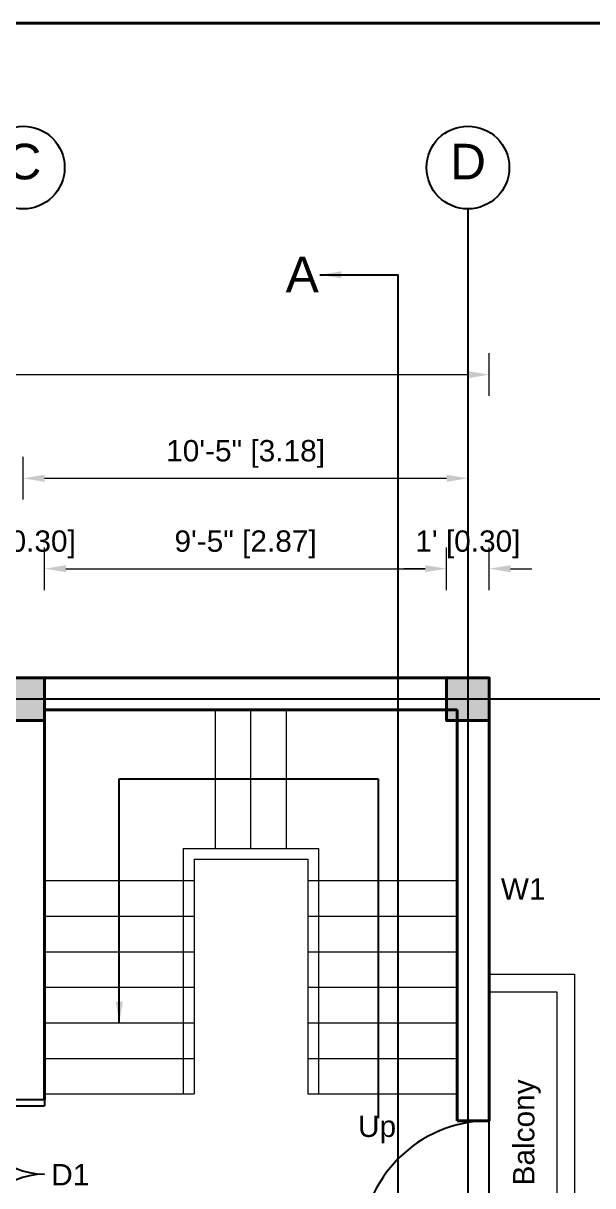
# Model space of a CAD drawing. Header units: feet. Extents: x 28652 to 66086, y -6769 to -640.
# Drawn here: x 49234.1 to 49394.2, y -4947 to -4620.1 of the extents above; entities that cross this region are included whole.
import ezdxf

# ---------------------------------------------------------------- set-up
doc = ezdxf.new("R2010")
doc.units = ezdxf.units.FT
doc.header["$LTSCALE"] = 50
doc.header["$MEASUREMENT"] = 0
doc.header["$PDMODE"] = 34
doc.linetypes.add('CENTER', pattern=[2, 1.25, -0.25, 0.25, -0.25])
for name, color, linetype in [('CL', 253, 'CENTER'), ('Door & Windows', 92, 'Continuous'), ('Hatch', 30, 'Continuous'), ('Section', 4, 'Continuous'), ('Text', 7, 'Continuous')]:
    doc.layers.add(name, color=color, linetype=linetype)
for name, color, linetype, lineweight in [('COLUMN', 145, 'Continuous', 40), ('DIMENSION', 142, 'Continuous', 13), ('stair', 140, 'Continuous', 18), ('wall', 6, 'Continuous', 40)]:
    doc.layers.add(name, color=color, linetype=linetype, lineweight=lineweight)
doc.styles.add('1@1000', font='arial.ttf', dxfattribs={"height": 60})
doc.styles.add('dimension', font='arial.ttf')
doc.dimstyles.new('1@100', dxfattribs={"dimscale": 0.1, "dimtxt": 60, "dimasz": 60, "dimexe": 60, "dimexo": 0, "dimgap": 30, "dimtad": 1, "dimdec": 0, "dimzin": 0, "dimdsep": 46, "dimlunit": 4, "dimtxsty": 'dimension', "dimcen": 0, "dimclrd": 256, "dimclre": 256, "dimclrt": 256, "dimadec": 0, "dimazin": 0, "dimtfac": 1, "dimtdec": 0, "dimtix": 1, "dimtofl": 0, "dimtmove": 0, "dimatfit": 3, "dimfxl": 60, "dimfxlon": 1, "dimtfillclr": 256, "dimtolj": 1, "dimtzin": 0, "dimlwd": -1, "dimlwe": -1, "dimarcsym": 0})

# ---------------------------------------------------------------- blocks, each defined once
blk = doc.blocks.new('column')
at = {"layer": 'Hatch'}
h = blk.add_hatch(color=256, dxfattribs=at)
h.dxf.hatch_style = 1
h.paths.add_polyline_path([(5267.64, 489.18), (5279.64, 489.18), (5279.64, 501.18), (5267.64, 501.18)])
at = {"layer": 'COLUMN'}
blk.add_lwpolyline([(5267.64, 501.18), (5279.64, 501.18), (5279.64, 489.18), (5267.64, 489.18)], close=True, dxfattribs=at)
blk = doc.blocks.new('*D979')
at = {"layer": 'Defpoints', "color": 0, "transparency": 16777216}
for p in [(49240.14, -4773.46), (49228.14, -4813.18), (49240.14, -4813.18)]:
    blk.add_point(p, dxfattribs=at)
at = {"layer": 'DIMENSION', "transparency": 16777216}
for p, q in [((49228.14, -4779.46), (49228.14, -4767.46)), ((49240.14, -4779.46), (49240.14, -4767.46)), ((49222.14, -4773.46), (49216.14, -4773.46)), ((49246.14, -4773.46), (49252.14, -4773.46))]:
    blk.add_line(p, q, dxfattribs=at)
for points in [[(49222.14, -4772.46), (49222.14, -4774.46), (49228.14, -4773.46)], [(49246.14, -4772.46), (49246.14, -4774.46), (49240.14, -4773.46)]]:
    blk.add_solid(points, dxfattribs=at)
at = {"layer": 'DIMENSION', "transparency": 16777216, "insert": (49234.14, -4766.61), "char_height": 6, "attachment_point": 5, "style": 'dimension'}
blk.add_mtext("\\A1;1' [0.30]", dxfattribs=at)
blk = doc.blocks.new('*D980')
at = {"layer": 'Defpoints', "color": 0, "transparency": 16777216}
for p in [(49353.14, -4773.46), (49240.14, -4813.18), (49353.14, -4813.18)]:
    blk.add_point(p, dxfattribs=at)
at = {"layer": 'DIMENSION', "transparency": 16777216}
for p, q in [((49240.14, -4779.46), (49240.14, -4767.46)), ((49353.14, -4779.46), (49353.14, -4767.46)), ((49246.14, -4773.46), (49347.14, -4773.46))]:
    blk.add_line(p, q, dxfattribs=at)
for points in [[(49246.14, -4772.46), (49246.14, -4774.46), (49240.14, -4773.46)], [(49347.14, -4772.46), (49347.14, -4774.46), (49353.14, -4773.46)]]:
    blk.add_solid(points, dxfattribs=at)
at = {"layer": 'DIMENSION', "transparency": 16777216, "insert": (49296.64, -4766.61), "char_height": 6, "attachment_point": 5, "style": 'dimension'}
blk.add_mtext('\\A1;9\'-5" [2.87]', dxfattribs=at)
blk = doc.blocks.new('*D981')
at = {"layer": 'Defpoints', "color": 0, "transparency": 16777216}
for p in [(49365.14, -4773.46), (49353.14, -4813.18), (49365.14, -4813.18)]:
    blk.add_point(p, dxfattribs=at)
at = {"layer": 'DIMENSION', "transparency": 16777216}
for p, q in [((49353.14, -4779.46), (49353.14, -4767.46)), ((49365.14, -4779.46), (49365.14, -4767.46)), ((49347.14, -4773.46), (49341.14, -4773.46)), ((49371.14, -4773.46), (49377.14, -4773.46))]:
    blk.add_line(p, q, dxfattribs=at)
for points in [[(49347.14, -4772.46), (49347.14, -4774.46), (49353.14, -4773.46)], [(49371.14, -4772.46), (49371.14, -4774.46), (49365.14, -4773.46)]]:
    blk.add_solid(points, dxfattribs=at)
at = {"layer": 'DIMENSION', "transparency": 16777216, "insert": (49359.14, -4766.61), "char_height": 6, "attachment_point": 5, "style": 'dimension'}
blk.add_mtext("\\A1;1' [0.30]", dxfattribs=at)
blk = doc.blocks.new('*D984')
at = {"layer": 'Defpoints', "color": 0, "transparency": 16777216}
for p in [(49359.14, -4748.04), (49234.14, -4804.18), (49359.14, -4804.18)]:
    blk.add_point(p, dxfattribs=at)
at = {"layer": 'DIMENSION', "transparency": 16777216}
for p, q in [((49234.14, -4754.04), (49234.14, -4742.04)), ((49359.14, -4754.04), (49359.14, -4742.04)), ((49240.14, -4748.04), (49353.14, -4748.04))]:
    blk.add_line(p, q, dxfattribs=at)
for points in [[(49240.14, -4747.04), (49240.14, -4749.04), (49234.14, -4748.04)], [(49353.14, -4747.04), (49353.14, -4749.04), (49359.14, -4748.04)]]:
    blk.add_solid(points, dxfattribs=at)
at = {"layer": 'DIMENSION', "transparency": 16777216, "insert": (49296.64, -4741.19), "char_height": 6, "attachment_point": 5, "style": 'dimension'}
blk.add_mtext('\\A1;10\'-5" [3.18]', dxfattribs=at)
blk = doc.blocks.new('*D985')
at = {"layer": 'Defpoints', "color": 0, "transparency": 16777216}
for p in [(49365.14, -4718.9), (48938.91, -4804.18), (49365.14, -4804.18)]:
    blk.add_point(p, dxfattribs=at)
at = {"layer": 'DIMENSION', "transparency": 16777216}
for p, q in [((48938.91, -4724.9), (48938.91, -4712.9)), ((49365.14, -4724.9), (49365.14, -4712.9)), ((48944.91, -4718.9), (49359.14, -4718.9))]:
    blk.add_line(p, q, dxfattribs=at)
for points in [[(48944.91, -4717.9), (48944.91, -4719.9), (48938.91, -4718.9)], [(49359.14, -4717.9), (49359.14, -4719.9), (49365.14, -4718.9)]]:
    blk.add_solid(points, dxfattribs=at)
at = {"layer": 'DIMENSION', "transparency": 16777216, "insert": (49152.02, -4712.05), "char_height": 6, "attachment_point": 5, "style": 'dimension'}
blk.add_mtext('\\A1;35\'-6" [10.83]', dxfattribs=at)
blk = doc.blocks.new('*D989')
at = {"layer": 'Defpoints', "color": 0, "transparency": 16777216}
for p in [(49365.14, -4804.18), (49365.14, -4816.18), (49422.23, -4816.18)]:
    blk.add_point(p, dxfattribs=at)
at = {"layer": 'DIMENSION', "transparency": 16777216}
for p, q in [((49422.23, -4798.18), (49422.23, -4792.18)), ((49416.23, -4804.18), (49428.23, -4804.18)), ((49416.23, -4816.18), (49428.23, -4816.18)), ((49422.23, -4822.18), (49422.23, -4828.18))]:
    blk.add_line(p, q, dxfattribs=at)
for points in [[(49421.23, -4798.18), (49423.23, -4798.18), (49422.23, -4804.18)], [(49421.23, -4822.18), (49423.23, -4822.18), (49422.23, -4816.18)]]:
    blk.add_solid(points, dxfattribs=at)
at = {"layer": 'DIMENSION', "transparency": 16777216, "insert": (49415.39, -4810.18), "char_height": 6, "attachment_point": 5, "rotation": 90, "style": 'dimension'}
blk.add_mtext("\\A1;1' [0.30]", dxfattribs=at)
blk = doc.blocks.new('*D990')
at = {"layer": 'Defpoints', "color": 0, "transparency": 16777216}
for p in [(49365.14, -4816.18), (49365.14, -4964.71), (49422.23, -4964.71)]:
    blk.add_point(p, dxfattribs=at)
at = {"layer": 'DIMENSION', "transparency": 16777216}
for p, q in [((49416.23, -4816.18), (49428.23, -4816.18)), ((49422.23, -4822.18), (49422.23, -4958.71)), ((49416.23, -4964.71), (49428.23, -4964.71))]:
    blk.add_line(p, q, dxfattribs=at)
for points in [[(49421.23, -4822.18), (49423.23, -4822.18), (49422.23, -4816.18)], [(49421.23, -4958.71), (49423.23, -4958.71), (49422.23, -4964.71)]]:
    blk.add_solid(points, dxfattribs=at)
at = {"layer": 'DIMENSION', "transparency": 16777216, "insert": (49415.39, -4890.45), "char_height": 6, "attachment_point": 5, "rotation": 90, "style": 'dimension'}
blk.add_mtext('\\A1;12\'-5" [3.77]', dxfattribs=at)
blk = doc.blocks.new('*D995')
at = {"layer": 'Defpoints', "color": 0, "transparency": 16777216}
for p in [(49365.14, -4810.18), (49452, -4810.18), (49365.14, -4970.71)]:
    blk.add_point(p, dxfattribs=at)
at = {"layer": 'DIMENSION', "transparency": 16777216}
for p, q in [((49446, -4810.18), (49458, -4810.18)), ((49452, -4964.71), (49452, -4816.18)), ((49446, -4970.71), (49458, -4970.71))]:
    blk.add_line(p, q, dxfattribs=at)
for points in [[(49451, -4816.18), (49453, -4816.18), (49452, -4810.18)], [(49451, -4964.71), (49453, -4964.71), (49452, -4970.71)]]:
    blk.add_solid(points, dxfattribs=at)
at = {"layer": 'DIMENSION', "transparency": 16777216, "insert": (49445.15, -4890.45), "char_height": 6, "attachment_point": 5, "rotation": 90, "style": 'dimension'}
blk.add_mtext('\\A1;13\'-5" [4.08]', dxfattribs=at)
blk = doc.blocks.new('*D932')
at = {"layer": 'Defpoints', "color": 0, "transparency": 16777216}
for p in [(49365.14, -4804.18), (49365.14, -5137.24), (49484.48, -5137.24)]:
    blk.add_point(p, dxfattribs=at)
at = {"layer": 'DIMENSION', "transparency": 16777216}
for p, q in [((49478.48, -4804.18), (49490.48, -4804.18)), ((49484.48, -4810.18), (49484.48, -5131.24)), ((49478.48, -5137.24), (49490.48, -5137.24))]:
    blk.add_line(p, q, dxfattribs=at)
for points in [[(49483.48, -4810.18), (49485.48, -4810.18), (49484.48, -4804.18)], [(49483.48, -5131.24), (49485.48, -5131.24), (49484.48, -5137.24)]]:
    blk.add_solid(points, dxfattribs=at)
at = {"layer": 'DIMENSION', "transparency": 16777216, "insert": (49477.64, -4970.71), "char_height": 6, "attachment_point": 5, "rotation": 90, "style": 'dimension'}
blk.add_mtext('\\A1;27\'-9" [8.46]', dxfattribs=at)
blk = doc.blocks.new('d1')
at = {"layer": 'Door & Windows'}
for p, q in [((9976.31, 316.23), (9976.31, 292.23)), ((9978.31, 316.23), (9978.31, 292.23)), ((10022.31, 316.23), (10022.31, 292.23)), ((10024.31, 316.23), (10024.31, 292.23))]:
    blk.add_line(p, q, dxfattribs=at)
for points in [[(9976.31, 316.23), (9976.31, 292.23), (9978.31, 292.23)], [(10024.31, 292.23), (10022.31, 292.23)]]:
    blk.add_lwpolyline(points, dxfattribs=at)
for centre, start, end in [((9976.31, 292.23), 0, 90), ((10024.31, 292.23), 90, 180)]:
    blk.add_arc(centre, 24, start, end, dxfattribs=at)
blk = doc.blocks.new('D2')
at = {"layer": 'Door & Windows'}
for p, q in [((10005.15, 378.11), (10005.15, 348.11)), ((10005.15, 348.11), (10035.15, 348.11))]:
    blk.add_line(p, q, dxfattribs=at)
blk.add_arc((10005.15, 348.11), 30, 0, 90, dxfattribs=at)

msp = doc.modelspace()

# ---------------------------------------------------------------- linework, layer by layer
for p, q in [((49333.96, -4832.59), (49333.96, -4927.99)), ((49231.14, -4922.71), (49240.14, -4922.71))]:
    msp.add_line(p, q)
at = {"layer": 'CL', "ltscale": 25}
for p, q in [((49359.14, -4672.29), (49359.14, -5256.24)), ((49521.01, -4810.18), (48781.58, -4810.18))]:
    msp.add_line(p, q, dxfattribs=at)
at = {"layer": 'Section'}
msp.add_lwpolyline([(49328.46, -4690.82), (49339.4, -4690.82), (49339.4, -5246.57), (49325.8, -5246.57)], dxfattribs=at)
at = {"layer": 'stair'}
for p, q in [((49288.14, -4852.18), (49288.14, -4813.18)), ((49298.14, -4852.18), (49298.14, -4813.18)), ((49308.14, -4852.18), (49308.14, -4813.18)), ((49279.14, -4852.18), (49317.14, -4852.18)), ((49279.14, -4852.18), (49279.14, -4921.18)), ((49317.14, -4852.18), (49317.14, -4921.18)), ((49282.14, -4855.18), (49314.14, -4855.18)), ((49282.14, -4855.18), (49282.14, -4921.18)), ((49314.14, -4855.18), (49314.14, -4921.18)), ((49240.14, -4861.18), (49282.14, -4861.18)), ((49314.14, -4861.18), (49356.14, -4861.18)), ((49240.14, -4871.18), (49282.14, -4871.18)), ((49314.14, -4871.18), (49356.14, -4871.18)), ((49240.14, -4881.18), (49282.14, -4881.18)), ((49314.14, -4881.18), (49356.14, -4881.18)), ((49240.14, -4891.18), (49282.14, -4891.18)), ((49314.14, -4891.18), (49356.14, -4891.18)), ((49240.14, -4901.18), (49282.14, -4901.18)), ((49314.14, -4901.18), (49356.14, -4901.18)), ((49240.14, -4911.18), (49282.14, -4911.18)), ((49314.14, -4911.18), (49356.14, -4911.18)), ((49240.14, -4921.18), (49282.14, -4921.18)), ((49314.14, -4921.18), (49356.14, -4921.18))]:
    msp.add_line(p, q, dxfattribs=at)
for points in [[(49365.14, -4887.45), (49389.14, -4887.45)], [(49389.14, -4887.45), (49389.14, -4976.71), (49365.14, -4976.71)], [(49365.14, -4892.45), (49384.14, -4892.45), (49384.14, -4971.71), (49365.14, -4971.71)]]:
    msp.add_lwpolyline(points, dxfattribs=at)
at = {"layer": 'Text'}
for centre in [(49234.14, -4660.66), (49359.14, -4660.66)]:
    msp.add_circle(centre, 11.63, dxfattribs=at)
at = {"layer": 'wall', "ltscale": 0.1}
msp.add_line((47892.14, -4620.08), (50458.48, -4620.08), dxfattribs=at)
at = {"layer": 'wall'}
for p, q in [((48938.91, -4804.18), (49365.14, -4804.18)), ((49365.14, -4804.18), (49365.14, -4928.71)), ((49240.14, -4813.18), (49356.14, -4813.18)), ((49240.14, -4813.18), (49240.14, -4922.71)), ((49356.14, -4813.18), (49356.14, -4928.71)), ((49356.14, -4928.71), (49365.14, -4928.71))]:
    msp.add_line(p, q, dxfattribs=at)

# ---------------------------------------------------------------- block references
for p in [(43960.5, -5305.36), (44085.5, -5305.36)]:
    msp.add_blockref('column', p)
for name, p, xscale, yscale, zscale, rotation in [('d1', (49495.84, -13693.99), 0.874999999999977, 0.874999999999977, 0.874999999999977, 90), ('D2', (49782.86, -16970.89), 1.2, 1.2, 1.2, 89.99999999999997)]:
    msp.add_blockref(name, p, dxfattribs=dict(xscale=xscale, yscale=yscale, zscale=zscale, rotation=rotation))

# ---------------------------------------------------------------- texts
at = {"layer": 'Text', "attachment_point": 1, "style": '1@1000'}
for s, width, insert, char_height in [('C', 152.0107, (49229.14, -4653.98), 10), ('D', 152.0107, (49354.14, -4653.98), 10), ('A', 152.0107, (49307.91, -4685.72), 10), ('W1', 73.9895, (49368.4, -4860.49), 6), ('Up', 73.9895, (49328.25, -4927.26), 6), ('D1', 73.9895, (49242, -4940.87), 6)]:
    msp.add_mtext_dynamic_manual_height_columns(s, width=width, gutter_width=300, heights=[0], dxfattribs=dict(at, insert=insert, char_height=char_height))
at = {"layer": 'Text', "insert": (49371.83, -4946.89), "char_height": 6, "attachment_point": 1, "rotation": 90, "style": '1@1000'}
msp.add_mtext_dynamic_manual_height_columns('Balcony', width=73.9895, gutter_width=300, heights=[0], dxfattribs=at)

# ---------------------------------------------------------------- dimensions: what is measured, and where the dimension line sits
at = {"layer": 'DIMENSION'}
for base, p1, p2, picture, middle in [((49365.14, -4718.9), (48938.91, -4804.18), (49365.14, -4804.18), '*D985', (49152.02, -4712.05)), ((49359.14, -4748.04), (49234.14, -4804.18), (49359.14, -4804.18), '*D984', (49296.64, -4741.19)), ((49240.14, -4773.46), (49228.14, -4813.18), (49240.14, -4813.18), '*D979', (49234.14, -4766.61)), ((49353.14, -4773.46), (49240.14, -4813.18), (49353.14, -4813.18), '*D980', (49296.64, -4766.61)), ((49365.14, -4773.46), (49353.14, -4813.18), (49365.14, -4813.18), '*D981', (49359.14, -4766.61))]:
    dim = msp.add_linear_dim(base=base, p1=p1, p2=p2, dimstyle='1@100', override={"dimtmove": 1}, dxfattribs=at)
    dim.commit()
    dim.dimension.update_dxf_attribs({"geometry": picture, "text_midpoint": middle})
for base, p1, p2, picture, middle in [((49422.23, -4816.18), (49365.14, -4804.18), (49365.14, -4816.18), '*D989', (49415.39, -4810.18)), ((49484.48, -5137.24), (49365.14, -4804.18), (49365.14, -5137.24), '*D932', (49477.64, -4970.71)), ((49452, -4810.18), (49365.14, -4970.71), (49365.14, -4810.18), '*D995', (49445.15, -4890.45)), ((49422.23, -4964.71), (49365.14, -4816.18), (49365.14, -4964.71), '*D990', (49415.39, -4890.45))]:
    dim = msp.add_linear_dim(base=base, p1=p1, p2=p2, angle=90, dimstyle='1@100', override={"dimtmove": 1}, dxfattribs=at)
    dim.commit()
    dim.dimension.update_dxf_attribs({"geometry": picture, "text_midpoint": middle})

# ---------------------------------------------------------------- leaders
msp.add_leader([(49261.14, -4901.18), (49261.14, -4832.59), (49333.96, -4832.59)], dimstyle='1@100', override={"dimgap": 30, "dimtad": 0})
at = {"layer": 'Section'}
msp.add_leader([(49317.52, -4690.82), (49339.4, -4690.82)], dimstyle='1@100', override={"dimgap": 30, "dimtad": 0}, dxfattribs=at)

doc.saveas('drawing.dxf')
